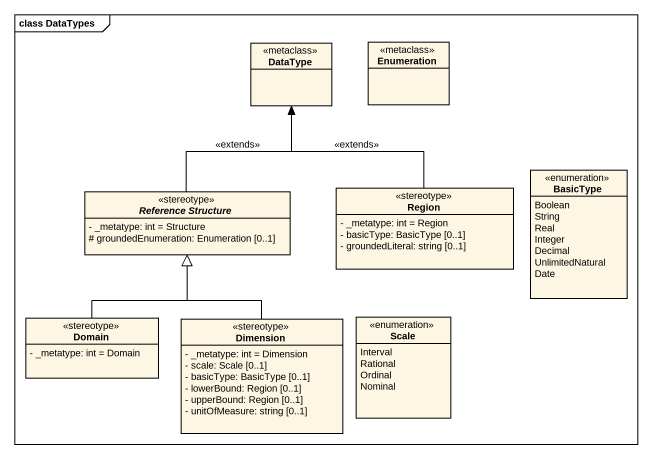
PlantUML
@startuml
mainframe class DataTypes
hide circle
hide empty members
skinparam classAttributeIconSize 0
class DataType <<metaclass>>
class Enumeration <<metaclass>>
enum BasicType {
  Boolean
  String
  Real
  Integer
  Decimal
  UnlimitedNatural
  Date
}
abstract class "Reference Structure" as Reference_Structure <<stereotype>> {
  - _metatype: int = Structure
  # groundedEnumeration: Enumeration [0..1]
}
class Region <<stereotype>> {
  - _metatype: int = Region
  - basicType: BasicType [0..1]
  - groundedLiteral: string [0..1]
}
class Domain <<stereotype>> {
  - _metatype: int = Domain
}
class Dimension <<stereotype>> {
  - _metatype: int = Dimension
  - scale: Scale [0..1]
  - basicType: BasicType [0..1]
  - lowerBound: Region [0..1]
  - upperBound: Region [0..1]
  - unitOfMeasure: string [0..1]
}
enum "Scale" as Scale_ {
  Interval
  Rational
  Ordinal
  Nominal
}
Reference_Structure -up-> DataType : <<extends>>
Region -up-> DataType : <<extends>>
Domain -up-|> Reference_Structure
Dimension -up-|> Reference_Structure
@enduml
